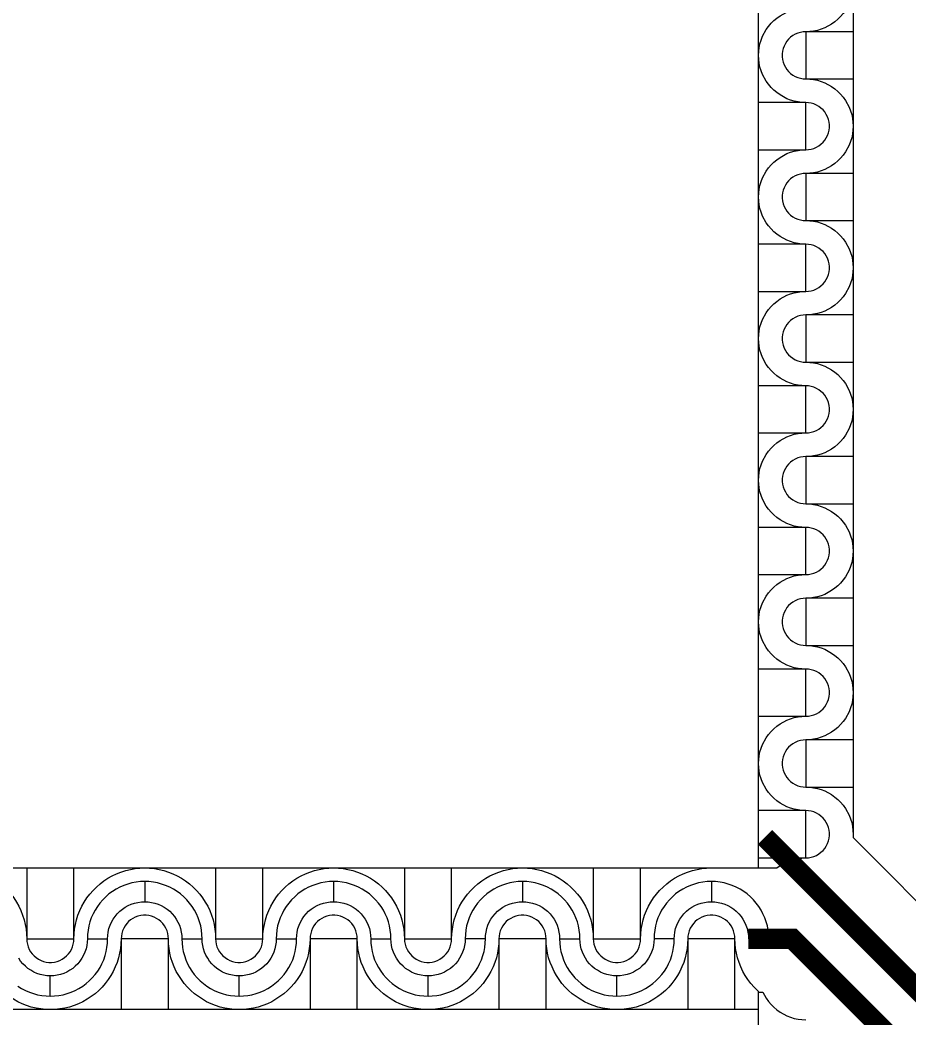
# Model space of a CAD drawing. Extents: x 190.8 to 267.1, y 124 to 174.8.
# Drawn here: x 232.27 to 233.588, y 143.763 to 145.243 of the extents above; entities that cross this region are included whole.
import ezdxf

# ---------------------------------------------------------------- set-up
doc = ezdxf.new("R2010")
doc.units = 0
doc.header["$MEASUREMENT"] = 0

msp = doc.modelspace()

# ---------------------------------------------------------------- linework, layer by layer
msp.add_line((231.2646, 143.9856), (233.3913, 143.9856))
for points in [[(235.6313, 146.0806), (233.6546, 146.0806), (233.5046, 145.9306), (233.5046, 144.0306), (233.6546, 143.8806), (235.6313, 143.8806)], [(233.3646, 143.9856), (233.3646, 146.0023)], [(233.5046, 145.2956), (233.5044, 145.2898), (233.5036, 145.2841), (233.5026, 145.2783), (233.5009, 145.2728), (233.4989, 145.2673), (233.4934, 145.2573), (233.4899, 145.2526), (233.4861, 145.2481), (233.4821, 145.2441), (233.4776, 145.2403), (233.4729, 145.2368), (233.4629, 145.2313), (233.4574, 145.2293), (233.4519, 145.2276), (233.4461, 145.2266), (233.4404, 145.2258), (233.4346, 145.2256)], [(233.3646, 145.1906), (233.3649, 145.1963), (233.3656, 145.2021), (233.3666, 145.2078), (233.3684, 145.2133), (233.3704, 145.2188), (233.3759, 145.2288), (233.3794, 145.2336), (233.3831, 145.2381), (233.3871, 145.2421), (233.3916, 145.2458), (233.3964, 145.2493), (233.4064, 145.2548), (233.4119, 145.2568), (233.4174, 145.2586), (233.4231, 145.2596), (233.4289, 145.2603), (233.4346, 145.2606)], [(233.4346, 145.2256), (233.4306, 145.2253), (233.4266, 145.2246), (233.4226, 145.2236), (233.4189, 145.2218), (233.4154, 145.2198), (233.4121, 145.2173), (233.4091, 145.2146), (233.4066, 145.2116), (233.4044, 145.2081), (233.4024, 145.2043), (233.4011, 145.2006), (233.4001, 145.1966), (233.3996, 145.1926), (233.3996, 145.1886), (233.4001, 145.1846), (233.4011, 145.1806), (233.4024, 145.1766), (233.4044, 145.1731), (233.4066, 145.1696), (233.4091, 145.1666), (233.4121, 145.1638), (233.4154, 145.1613), (233.4189, 145.1593), (233.4226, 145.1576), (233.4266, 145.1566), (233.4306, 145.1558), (233.4346, 145.1556)], [(233.5046, 145.2256), (233.4346, 145.2256), (233.4346, 145.1556), (233.5046, 145.1556)], [(233.4346, 145.1206), (233.4289, 145.1208), (233.4231, 145.1216), (233.4174, 145.1226), (233.4119, 145.1243), (233.4064, 145.1263), (233.3964, 145.1318), (233.3916, 145.1353), (233.3871, 145.1391), (233.3831, 145.1431), (233.3794, 145.1476), (233.3759, 145.1523), (233.3704, 145.1623), (233.3684, 145.1678), (233.3666, 145.1733), (233.3656, 145.1791), (233.3649, 145.1848), (233.3646, 145.1906)], [(233.4346, 145.1556), (233.4404, 145.1553), (233.4461, 145.1546), (233.4519, 145.1536), (233.4574, 145.1518), (233.4629, 145.1498), (233.4729, 145.1443), (233.4776, 145.1408), (233.4821, 145.1371), (233.4861, 145.1331), (233.4899, 145.1286), (233.4934, 145.1238), (233.4989, 145.1138), (233.5009, 145.1083), (233.5026, 145.1028), (233.5036, 145.0971), (233.5044, 145.0913), (233.5046, 145.0856)], [(233.3646, 145.0506), (233.4346, 145.0506), (233.4346, 145.1206), (233.3646, 145.1206)], [(233.4346, 145.0506), (233.4386, 145.0508), (233.4426, 145.0516), (233.4466, 145.0526), (233.4504, 145.0543), (233.4539, 145.0563), (233.4571, 145.0588), (233.4601, 145.0616), (233.4626, 145.0646), (233.4649, 145.0681), (233.4669, 145.0718), (233.4681, 145.0756), (233.4691, 145.0796), (233.4696, 145.0836), (233.4696, 145.0876), (233.4691, 145.0916), (233.4681, 145.0956), (233.4669, 145.0996), (233.4649, 145.1031), (233.4626, 145.1066), (233.4601, 145.1096), (233.4571, 145.1123), (233.4539, 145.1148), (233.4504, 145.1168), (233.4466, 145.1186), (233.4426, 145.1196), (233.4386, 145.1203), (233.4346, 145.1206)], [(233.5046, 145.0856), (233.5044, 145.0798), (233.5036, 145.0741), (233.5026, 145.0683), (233.5009, 145.0628), (233.4989, 145.0573), (233.4934, 145.0473), (233.4899, 145.0426), (233.4861, 145.0381), (233.4821, 145.0341), (233.4776, 145.0303), (233.4729, 145.0268), (233.4629, 145.0213), (233.4574, 145.0193), (233.4519, 145.0176), (233.4461, 145.0166), (233.4404, 145.0158), (233.4346, 145.0156)], [(233.3646, 144.9806), (233.3649, 144.9863), (233.3656, 144.9921), (233.3666, 144.9978), (233.3684, 145.0033), (233.3704, 145.0088), (233.3759, 145.0188), (233.3794, 145.0236), (233.3831, 145.0281), (233.3871, 145.0321), (233.3916, 145.0358), (233.3964, 145.0393), (233.4064, 145.0448), (233.4119, 145.0468), (233.4174, 145.0486), (233.4231, 145.0496), (233.4289, 145.0503), (233.4346, 145.0506)], [(233.4346, 145.0156), (233.4306, 145.0153), (233.4266, 145.0146), (233.4226, 145.0136), (233.4189, 145.0118), (233.4154, 145.0098), (233.4121, 145.0073), (233.4091, 145.0046), (233.4066, 145.0016), (233.4044, 144.9981), (233.4024, 144.9943), (233.4011, 144.9906), (233.4001, 144.9866), (233.3996, 144.9826), (233.3996, 144.9786), (233.4001, 144.9746), (233.4011, 144.9706), (233.4024, 144.9666), (233.4044, 144.9631), (233.4066, 144.9596), (233.4091, 144.9566), (233.4121, 144.9538), (233.4154, 144.9513), (233.4189, 144.9493), (233.4226, 144.9476), (233.4266, 144.9466), (233.4306, 144.9458), (233.4346, 144.9456)], [(233.5046, 145.0156), (233.4346, 145.0156), (233.4346, 144.9456), (233.5046, 144.9456)], [(233.4346, 144.9106), (233.4289, 144.9108), (233.4231, 144.9116), (233.4174, 144.9126), (233.4119, 144.9143), (233.4064, 144.9163), (233.3964, 144.9218), (233.3916, 144.9253), (233.3871, 144.9291), (233.3831, 144.9331), (233.3794, 144.9376), (233.3759, 144.9423), (233.3704, 144.9523), (233.3684, 144.9578), (233.3666, 144.9633), (233.3656, 144.9691), (233.3649, 144.9748), (233.3646, 144.9806)], [(233.4346, 144.9456), (233.4404, 144.9453), (233.4461, 144.9446), (233.4519, 144.9436), (233.4574, 144.9418), (233.4629, 144.9398), (233.4729, 144.9343), (233.4776, 144.9308), (233.4821, 144.9271), (233.4861, 144.9231), (233.4899, 144.9186), (233.4934, 144.9138), (233.4989, 144.9038), (233.5009, 144.8983), (233.5026, 144.8928), (233.5036, 144.8871), (233.5044, 144.8813), (233.5046, 144.8756)], [(233.3646, 144.8406), (233.4346, 144.8406), (233.4346, 144.9106), (233.3646, 144.9106)], [(233.4346, 144.8406), (233.4386, 144.8408), (233.4426, 144.8416), (233.4466, 144.8426), (233.4504, 144.8443), (233.4539, 144.8463), (233.4571, 144.8488), (233.4601, 144.8516), (233.4626, 144.8546), (233.4649, 144.8581), (233.4669, 144.8618), (233.4681, 144.8656), (233.4691, 144.8696), (233.4696, 144.8736), (233.4696, 144.8776), (233.4691, 144.8816), (233.4681, 144.8856), (233.4669, 144.8896), (233.4649, 144.8931), (233.4626, 144.8966), (233.4601, 144.8996), (233.4571, 144.9023), (233.4539, 144.9048), (233.4504, 144.9068), (233.4466, 144.9086), (233.4426, 144.9096), (233.4386, 144.9103), (233.4346, 144.9106)], [(233.5046, 144.8756), (233.5044, 144.8698), (233.5036, 144.8641), (233.5026, 144.8583), (233.5009, 144.8528), (233.4989, 144.8473), (233.4934, 144.8373), (233.4899, 144.8326), (233.4861, 144.8281), (233.4821, 144.8241), (233.4776, 144.8203), (233.4729, 144.8168), (233.4629, 144.8113), (233.4574, 144.8093), (233.4519, 144.8076), (233.4461, 144.8066), (233.4404, 144.8058), (233.4346, 144.8056)], [(233.3646, 144.7706), (233.3649, 144.7763), (233.3656, 144.7821), (233.3666, 144.7878), (233.3684, 144.7933), (233.3704, 144.7988), (233.3759, 144.8088), (233.3794, 144.8136), (233.3831, 144.8181), (233.3871, 144.8221), (233.3916, 144.8258), (233.3964, 144.8293), (233.4064, 144.8348), (233.4119, 144.8368), (233.4174, 144.8386), (233.4231, 144.8396), (233.4289, 144.8403), (233.4346, 144.8406)], [(233.4346, 144.8056), (233.4306, 144.8053), (233.4266, 144.8046), (233.4226, 144.8036), (233.4189, 144.8018), (233.4154, 144.7998), (233.4121, 144.7973), (233.4091, 144.7946), (233.4066, 144.7916), (233.4044, 144.7881), (233.4024, 144.7843), (233.4011, 144.7806), (233.4001, 144.7766), (233.3996, 144.7726), (233.3996, 144.7686), (233.4001, 144.7646), (233.4011, 144.7606), (233.4024, 144.7566), (233.4044, 144.7531), (233.4066, 144.7496), (233.4091, 144.7466), (233.4121, 144.7438), (233.4154, 144.7413), (233.4189, 144.7393), (233.4226, 144.7376), (233.4266, 144.7366), (233.4306, 144.7358), (233.4346, 144.7356)], [(233.5046, 144.8056), (233.4346, 144.8056), (233.4346, 144.7356), (233.5046, 144.7356)], [(233.4346, 144.7006), (233.4289, 144.7008), (233.4231, 144.7016), (233.4174, 144.7026), (233.4119, 144.7043), (233.4064, 144.7063), (233.3964, 144.7118), (233.3916, 144.7153), (233.3871, 144.7191), (233.3831, 144.7231), (233.3794, 144.7276), (233.3759, 144.7323), (233.3704, 144.7423), (233.3684, 144.7478), (233.3666, 144.7533), (233.3656, 144.7591), (233.3649, 144.7648), (233.3646, 144.7706)], [(233.4346, 144.7356), (233.4404, 144.7353), (233.4461, 144.7346), (233.4519, 144.7336), (233.4574, 144.7318), (233.4629, 144.7298), (233.4729, 144.7243), (233.4776, 144.7208), (233.4821, 144.7171), (233.4861, 144.7131), (233.4899, 144.7086), (233.4934, 144.7038), (233.4989, 144.6938), (233.5009, 144.6883), (233.5026, 144.6828), (233.5036, 144.6771), (233.5044, 144.6713), (233.5046, 144.6656)], [(233.3646, 144.6306), (233.4346, 144.6306), (233.4346, 144.7006), (233.3646, 144.7006)], [(233.4346, 144.6306), (233.4386, 144.6308), (233.4426, 144.6316), (233.4466, 144.6326), (233.4504, 144.6343), (233.4539, 144.6363), (233.4571, 144.6388), (233.4601, 144.6416), (233.4626, 144.6446), (233.4649, 144.6481), (233.4669, 144.6518), (233.4681, 144.6556), (233.4691, 144.6596), (233.4696, 144.6636), (233.4696, 144.6676), (233.4691, 144.6716), (233.4681, 144.6756), (233.4669, 144.6796), (233.4649, 144.6831), (233.4626, 144.6866), (233.4601, 144.6896), (233.4571, 144.6923), (233.4539, 144.6948), (233.4504, 144.6968), (233.4466, 144.6986), (233.4426, 144.6996), (233.4386, 144.7003), (233.4346, 144.7006)], [(233.5046, 144.6656), (233.5044, 144.6598), (233.5036, 144.6541), (233.5026, 144.6483), (233.5009, 144.6428), (233.4989, 144.6373), (233.4934, 144.6273), (233.4899, 144.6226), (233.4861, 144.6181), (233.4821, 144.6141), (233.4776, 144.6103), (233.4729, 144.6068), (233.4629, 144.6013), (233.4574, 144.5993), (233.4519, 144.5976), (233.4461, 144.5966), (233.4404, 144.5958), (233.4346, 144.5956)], [(233.3646, 144.5606), (233.3649, 144.5663), (233.3656, 144.5721), (233.3666, 144.5778), (233.3684, 144.5833), (233.3704, 144.5888), (233.3759, 144.5988), (233.3794, 144.6036), (233.3831, 144.6081), (233.3871, 144.6121), (233.3916, 144.6158), (233.3964, 144.6193), (233.4064, 144.6248), (233.4119, 144.6268), (233.4174, 144.6286), (233.4231, 144.6296), (233.4289, 144.6303), (233.4346, 144.6306)], [(233.4346, 144.5956), (233.4306, 144.5953), (233.4266, 144.5946), (233.4226, 144.5936), (233.4189, 144.5918), (233.4154, 144.5898), (233.4121, 144.5873), (233.4091, 144.5846), (233.4066, 144.5816), (233.4044, 144.5781), (233.4024, 144.5743), (233.4011, 144.5706), (233.4001, 144.5666), (233.3996, 144.5626), (233.3996, 144.5586), (233.4001, 144.5546), (233.4011, 144.5506), (233.4024, 144.5466), (233.4044, 144.5431), (233.4066, 144.5396), (233.4091, 144.5366), (233.4121, 144.5338), (233.4154, 144.5313), (233.4189, 144.5293), (233.4226, 144.5276), (233.4266, 144.5266), (233.4306, 144.5258), (233.4346, 144.5256)], [(233.5046, 144.5956), (233.4346, 144.5956), (233.4346, 144.5256), (233.5046, 144.5256)], [(233.4346, 144.4906), (233.4289, 144.4908), (233.4231, 144.4916), (233.4174, 144.4926), (233.4119, 144.4943), (233.4064, 144.4963), (233.3964, 144.5018), (233.3916, 144.5053), (233.3871, 144.5091), (233.3831, 144.5131), (233.3794, 144.5176), (233.3759, 144.5223), (233.3704, 144.5323), (233.3684, 144.5378), (233.3666, 144.5433), (233.3656, 144.5491), (233.3649, 144.5548), (233.3646, 144.5606)], [(233.4346, 144.5256), (233.4404, 144.5253), (233.4461, 144.5246), (233.4519, 144.5236), (233.4574, 144.5218), (233.4629, 144.5198), (233.4729, 144.5143), (233.4776, 144.5108), (233.4821, 144.5071), (233.4861, 144.5031), (233.4899, 144.4986), (233.4934, 144.4938), (233.4989, 144.4838), (233.5009, 144.4783), (233.5026, 144.4728), (233.5036, 144.4671), (233.5044, 144.4613), (233.5046, 144.4556)], [(233.3646, 144.4206), (233.4346, 144.4206), (233.4346, 144.4906), (233.3646, 144.4906)], [(233.4346, 144.4206), (233.4386, 144.4208), (233.4426, 144.4216), (233.4466, 144.4226), (233.4504, 144.4243), (233.4539, 144.4263), (233.4571, 144.4288), (233.4601, 144.4316), (233.4626, 144.4346), (233.4649, 144.4381), (233.4669, 144.4418), (233.4681, 144.4456), (233.4691, 144.4496), (233.4696, 144.4536), (233.4696, 144.4576), (233.4691, 144.4616), (233.4681, 144.4656), (233.4669, 144.4696), (233.4649, 144.4731), (233.4626, 144.4766), (233.4601, 144.4796), (233.4571, 144.4823), (233.4539, 144.4848), (233.4504, 144.4868), (233.4466, 144.4886), (233.4426, 144.4896), (233.4386, 144.4903), (233.4346, 144.4906)], [(233.5046, 144.4556), (233.5044, 144.4498), (233.5036, 144.4441), (233.5026, 144.4383), (233.5009, 144.4328), (233.4989, 144.4273), (233.4934, 144.4173), (233.4899, 144.4126), (233.4861, 144.4081), (233.4821, 144.4041), (233.4776, 144.4003), (233.4729, 144.3968), (233.4629, 144.3913), (233.4574, 144.3893), (233.4519, 144.3876), (233.4461, 144.3866), (233.4404, 144.3858), (233.4346, 144.3856)], [(233.3646, 144.3506), (233.3649, 144.3563), (233.3656, 144.3621), (233.3666, 144.3678), (233.3684, 144.3733), (233.3704, 144.3788), (233.3759, 144.3888), (233.3794, 144.3936), (233.3831, 144.3981), (233.3871, 144.4021), (233.3916, 144.4058), (233.3964, 144.4093), (233.4064, 144.4148), (233.4119, 144.4168), (233.4174, 144.4186), (233.4231, 144.4196), (233.4289, 144.4203), (233.4346, 144.4206)], [(233.4346, 144.3856), (233.4306, 144.3853), (233.4266, 144.3846), (233.4226, 144.3836), (233.4189, 144.3818), (233.4154, 144.3798), (233.4121, 144.3773), (233.4091, 144.3746), (233.4066, 144.3716), (233.4044, 144.3681), (233.4024, 144.3643), (233.4011, 144.3606), (233.4001, 144.3566), (233.3996, 144.3526), (233.3996, 144.3486), (233.4001, 144.3446), (233.4011, 144.3406), (233.4024, 144.3366), (233.4044, 144.3331), (233.4066, 144.3296), (233.4091, 144.3266), (233.4121, 144.3238), (233.4154, 144.3213), (233.4189, 144.3193), (233.4226, 144.3176), (233.4266, 144.3166), (233.4306, 144.3158), (233.4346, 144.3156)], [(233.5046, 144.3856), (233.4346, 144.3856), (233.4346, 144.3156), (233.5046, 144.3156)], [(233.4346, 144.2806), (233.4289, 144.2808), (233.4231, 144.2816), (233.4174, 144.2826), (233.4119, 144.2843), (233.4064, 144.2863), (233.3964, 144.2918), (233.3916, 144.2953), (233.3871, 144.2991), (233.3831, 144.3031), (233.3794, 144.3076), (233.3759, 144.3123), (233.3704, 144.3223), (233.3684, 144.3278), (233.3666, 144.3333), (233.3656, 144.3391), (233.3649, 144.3448), (233.3646, 144.3506)], [(233.4346, 144.3156), (233.4404, 144.3153), (233.4461, 144.3146), (233.4519, 144.3136), (233.4574, 144.3118), (233.4629, 144.3098), (233.4729, 144.3043), (233.4776, 144.3008), (233.4821, 144.2971), (233.4861, 144.2931), (233.4899, 144.2886), (233.4934, 144.2838), (233.4989, 144.2738), (233.5009, 144.2683), (233.5026, 144.2628), (233.5036, 144.2571), (233.5044, 144.2513), (233.5046, 144.2456)], [(233.3646, 144.2106), (233.4346, 144.2106), (233.4346, 144.2806), (233.3646, 144.2806)], [(233.4346, 144.2106), (233.4386, 144.2108), (233.4426, 144.2116), (233.4466, 144.2126), (233.4504, 144.2143), (233.4539, 144.2163), (233.4571, 144.2188), (233.4601, 144.2216), (233.4626, 144.2246), (233.4649, 144.2281), (233.4669, 144.2318), (233.4681, 144.2356), (233.4691, 144.2396), (233.4696, 144.2436), (233.4696, 144.2476), (233.4691, 144.2516), (233.4681, 144.2556), (233.4669, 144.2596), (233.4649, 144.2631), (233.4626, 144.2666), (233.4601, 144.2696), (233.4571, 144.2723), (233.4539, 144.2748), (233.4504, 144.2768), (233.4466, 144.2786), (233.4426, 144.2796), (233.4386, 144.2803), (233.4346, 144.2806)], [(233.5046, 144.2456), (233.5044, 144.2398), (233.5036, 144.2341), (233.5026, 144.2283), (233.5009, 144.2228), (233.4989, 144.2173), (233.4934, 144.2073), (233.4899, 144.2026), (233.4861, 144.1981), (233.4821, 144.1941), (233.4776, 144.1903), (233.4729, 144.1868), (233.4629, 144.1813), (233.4574, 144.1793), (233.4519, 144.1776), (233.4461, 144.1766), (233.4404, 144.1758), (233.4346, 144.1756)], [(233.3646, 144.1406), (233.3649, 144.1463), (233.3656, 144.1521), (233.3666, 144.1578), (233.3684, 144.1633), (233.3704, 144.1688), (233.3759, 144.1788), (233.3794, 144.1836), (233.3831, 144.1881), (233.3871, 144.1921), (233.3916, 144.1958), (233.3964, 144.1993), (233.4064, 144.2048), (233.4119, 144.2068), (233.4174, 144.2086), (233.4231, 144.2096), (233.4289, 144.2103), (233.4346, 144.2106)], [(233.4346, 144.1756), (233.4306, 144.1753), (233.4266, 144.1746), (233.4226, 144.1736), (233.4189, 144.1718), (233.4154, 144.1698), (233.4121, 144.1673), (233.4091, 144.1646), (233.4066, 144.1616), (233.4044, 144.1581), (233.4024, 144.1543), (233.4011, 144.1506), (233.4001, 144.1466), (233.3996, 144.1426), (233.3996, 144.1386), (233.4001, 144.1346), (233.4011, 144.1306), (233.4024, 144.1266), (233.4044, 144.1231), (233.4066, 144.1196), (233.4091, 144.1166), (233.4121, 144.1138), (233.4154, 144.1113), (233.4189, 144.1093), (233.4226, 144.1076), (233.4266, 144.1066), (233.4306, 144.1058), (233.4346, 144.1056)], [(233.5046, 144.1756), (233.4346, 144.1756), (233.4346, 144.1056), (233.5046, 144.1056)], [(233.4346, 144.0706), (233.4289, 144.0708), (233.4231, 144.0716), (233.4174, 144.0726), (233.4119, 144.0743), (233.4064, 144.0763), (233.3964, 144.0818), (233.3916, 144.0853), (233.3871, 144.0891), (233.3831, 144.0931), (233.3794, 144.0976), (233.3759, 144.1023), (233.3704, 144.1123), (233.3684, 144.1178), (233.3666, 144.1233), (233.3656, 144.1291), (233.3649, 144.1348), (233.3646, 144.1406)], [(233.4346, 144.1056), (233.4404, 144.1053), (233.4461, 144.1046), (233.4519, 144.1036), (233.4574, 144.1018), (233.4629, 144.0998), (233.4729, 144.0943), (233.4776, 144.0908), (233.4821, 144.0871), (233.4861, 144.0831), (233.4899, 144.0786), (233.4934, 144.0738), (233.4989, 144.0638), (233.5009, 144.0583), (233.5026, 144.0528), (233.5036, 144.0471), (233.5044, 144.0413), (233.5046, 144.0356)], [(233.3646, 144.0006), (233.4346, 144.0006), (233.4346, 144.0706), (233.3646, 144.0706)], [(233.4346, 144.0006), (233.4386, 144.0008), (233.4426, 144.0016), (233.4466, 144.0026), (233.4504, 144.0043), (233.4539, 144.0063), (233.4571, 144.0088), (233.4601, 144.0116), (233.4626, 144.0146), (233.4649, 144.0181), (233.4669, 144.0218), (233.4681, 144.0256), (233.4691, 144.0296), (233.4696, 144.0336), (233.4696, 144.0376), (233.4691, 144.0416), (233.4681, 144.0456), (233.4669, 144.0496), (233.4649, 144.0531), (233.4626, 144.0566), (233.4601, 144.0596), (233.4571, 144.0623), (233.4539, 144.0648), (233.4504, 144.0668), (233.4466, 144.0686), (233.4426, 144.0696), (233.4386, 144.0703), (233.4346, 144.0706)], [(233.3913, 143.9856), (233.3916, 143.9858), (233.3964, 143.9893), (233.4064, 143.9948), (233.4119, 143.9968), (233.4174, 143.9986), (233.4231, 143.9996), (233.4289, 144.0003), (233.4346, 144.0006)], [(232.1746, 143.9856), (232.1819, 143.9853), (232.1889, 143.9846), (232.1959, 143.9833), (232.2029, 143.9818), (232.2099, 143.9796), (232.2164, 143.9768), (232.2229, 143.9738), (232.2291, 143.9703), (232.2351, 143.9663), (232.2409, 143.9621), (232.2464, 143.9573), (232.2514, 143.9523), (232.2561, 143.9468), (232.2604, 143.9411), (232.2644, 143.9351), (232.2679, 143.9288), (232.2709, 143.9223), (232.2736, 143.9158), (232.2759, 143.9088), (232.2774, 143.9018), (232.2786, 143.8948), (232.2794, 143.8878), (232.2796, 143.8806)], [(232.2796, 143.9856), (232.2796, 143.8806), (232.3496, 143.8806), (232.3496, 143.9856)], [(232.3496, 143.8806), (232.3499, 143.8878), (232.3506, 143.8948), (232.3519, 143.9018), (232.3534, 143.9088), (232.3556, 143.9158), (232.3584, 143.9223), (232.3614, 143.9288), (232.3649, 143.9351), (232.3689, 143.9411), (232.3731, 143.9468), (232.3779, 143.9523), (232.3829, 143.9573), (232.3884, 143.9621), (232.3941, 143.9663), (232.4001, 143.9703), (232.4064, 143.9738), (232.4129, 143.9768), (232.4194, 143.9796), (232.4264, 143.9818), (232.4334, 143.9833), (232.4404, 143.9846), (232.4474, 143.9853), (232.4546, 143.9856)], [(232.4546, 143.9856), (232.4619, 143.9853), (232.4689, 143.9846), (232.4759, 143.9833), (232.4829, 143.9818), (232.4899, 143.9796), (232.4964, 143.9768), (232.5029, 143.9738), (232.5091, 143.9703), (232.5151, 143.9663), (232.5209, 143.9621), (232.5264, 143.9573), (232.5314, 143.9523), (232.5361, 143.9468), (232.5404, 143.9411), (232.5444, 143.9351), (232.5479, 143.9288), (232.5509, 143.9223), (232.5536, 143.9158), (232.5559, 143.9088), (232.5574, 143.9018), (232.5586, 143.8948), (232.5594, 143.8878), (232.5596, 143.8806)], [(232.5596, 143.9856), (232.5596, 143.8806), (232.6296, 143.8806), (232.6296, 143.9856)], [(232.6296, 143.8806), (232.6299, 143.8878), (232.6306, 143.8948), (232.6319, 143.9018), (232.6334, 143.9088), (232.6356, 143.9158), (232.6384, 143.9223), (232.6414, 143.9288), (232.6449, 143.9351), (232.6489, 143.9411), (232.6531, 143.9468), (232.6579, 143.9523), (232.6629, 143.9573), (232.6684, 143.9621), (232.6741, 143.9663), (232.6801, 143.9703), (232.6864, 143.9738), (232.6929, 143.9768), (232.6994, 143.9796), (232.7064, 143.9818), (232.7134, 143.9833), (232.7204, 143.9846), (232.7274, 143.9853), (232.7346, 143.9856)], [(232.7346, 143.9856), (232.7419, 143.9853), (232.7489, 143.9846), (232.7559, 143.9833), (232.7629, 143.9818), (232.7699, 143.9796), (232.7764, 143.9768), (232.7829, 143.9738), (232.7891, 143.9703), (232.7951, 143.9663), (232.8009, 143.9621), (232.8064, 143.9573), (232.8114, 143.9523), (232.8161, 143.9468), (232.8204, 143.9411), (232.8244, 143.9351), (232.8279, 143.9288), (232.8309, 143.9223), (232.8336, 143.9158), (232.8359, 143.9088), (232.8374, 143.9018), (232.8386, 143.8948), (232.8394, 143.8878), (232.8396, 143.8806)], [(232.8396, 143.9856), (232.8396, 143.8806), (232.9096, 143.8806), (232.9096, 143.9856)], [(232.9096, 143.8806), (232.9099, 143.8878), (232.9106, 143.8948), (232.9119, 143.9018), (232.9134, 143.9088), (232.9156, 143.9158), (232.9184, 143.9223), (232.9214, 143.9288), (232.9249, 143.9351), (232.9289, 143.9411), (232.9331, 143.9468), (232.9379, 143.9523), (232.9429, 143.9573), (232.9484, 143.9621), (232.9541, 143.9663), (232.9601, 143.9703), (232.9664, 143.9738), (232.9729, 143.9768), (232.9794, 143.9796), (232.9864, 143.9818), (232.9934, 143.9833), (233.0004, 143.9846), (233.0074, 143.9853), (233.0146, 143.9856)], [(233.0146, 143.9856), (233.0219, 143.9853), (233.0289, 143.9846), (233.0359, 143.9833), (233.0429, 143.9818), (233.0499, 143.9796), (233.0564, 143.9768), (233.0629, 143.9738), (233.0691, 143.9703), (233.0751, 143.9663), (233.0809, 143.9621), (233.0864, 143.9573), (233.0914, 143.9523), (233.0961, 143.9468), (233.1004, 143.9411), (233.1044, 143.9351), (233.1079, 143.9288), (233.1109, 143.9223), (233.1136, 143.9158), (233.1159, 143.9088), (233.1174, 143.9018), (233.1186, 143.8948), (233.1194, 143.8878), (233.1196, 143.8806)], [(233.1196, 143.9856), (233.1196, 143.8806), (233.1896, 143.8806), (233.1896, 143.9856)], [(233.1896, 143.8806), (233.1899, 143.8878), (233.1906, 143.8948), (233.1919, 143.9018), (233.1934, 143.9088), (233.1956, 143.9158), (233.1984, 143.9223), (233.2014, 143.9288), (233.2049, 143.9351), (233.2089, 143.9411), (233.2131, 143.9468), (233.2179, 143.9523), (233.2229, 143.9573), (233.2284, 143.9621), (233.2341, 143.9663), (233.2401, 143.9703), (233.2464, 143.9738), (233.2529, 143.9768), (233.2594, 143.9796), (233.2664, 143.9818), (233.2734, 143.9833), (233.2804, 143.9846), (233.2874, 143.9853), (233.2946, 143.9856)], [(232.4546, 143.9656), (232.4484, 143.9653), (232.4419, 143.9646), (232.4356, 143.9636), (232.4296, 143.9618), (232.4236, 143.9598), (232.4176, 143.9571), (232.4121, 143.9543), (232.4066, 143.9508), (232.4016, 143.9471), (232.3969, 143.9428), (232.3924, 143.9383), (232.3881, 143.9336), (232.3844, 143.9286), (232.3809, 143.9231), (232.3781, 143.9176), (232.3754, 143.9116), (232.3734, 143.9056), (232.3716, 143.8996), (232.3706, 143.8933), (232.3699, 143.8868), (232.3696, 143.8806), (232.3996, 143.8806), (232.3999, 143.8856), (232.4006, 143.8906), (232.4016, 143.8956), (232.4034, 143.9006), (232.4054, 143.9051), (232.4079, 143.9096), (232.4106, 143.9138), (232.4139, 143.9176), (232.4176, 143.9213), (232.4214, 143.9246), (232.4256, 143.9273), (232.4301, 143.9298), (232.4346, 143.9318), (232.4396, 143.9336), (232.4446, 143.9346), (232.4496, 143.9353), (232.4546, 143.9356)], [(232.7346, 143.9656), (232.7284, 143.9653), (232.7219, 143.9646), (232.7156, 143.9636), (232.7096, 143.9618), (232.7036, 143.9598), (232.6976, 143.9571), (232.6921, 143.9543), (232.6866, 143.9508), (232.6816, 143.9471), (232.6769, 143.9428), (232.6724, 143.9383), (232.6681, 143.9336), (232.6644, 143.9286), (232.6609, 143.9231), (232.6581, 143.9176), (232.6554, 143.9116), (232.6534, 143.9056), (232.6516, 143.8996), (232.6506, 143.8933), (232.6499, 143.8868), (232.6496, 143.8806), (232.6796, 143.8806), (232.6799, 143.8856), (232.6806, 143.8906), (232.6816, 143.8956), (232.6834, 143.9006), (232.6854, 143.9051), (232.6879, 143.9096), (232.6906, 143.9138), (232.6939, 143.9176), (232.6976, 143.9213), (232.7014, 143.9246), (232.7056, 143.9273), (232.7101, 143.9298), (232.7146, 143.9318), (232.7196, 143.9336), (232.7246, 143.9346), (232.7296, 143.9353), (232.7346, 143.9356)], [(233.0146, 143.9656), (233.0084, 143.9653), (233.0019, 143.9646), (232.9956, 143.9636), (232.9896, 143.9618), (232.9836, 143.9598), (232.9776, 143.9571), (232.9721, 143.9543), (232.9666, 143.9508), (232.9616, 143.9471), (232.9569, 143.9428), (232.9524, 143.9383), (232.9481, 143.9336), (232.9444, 143.9286), (232.9409, 143.9231), (232.9381, 143.9176), (232.9354, 143.9116), (232.9334, 143.9056), (232.9316, 143.8996), (232.9306, 143.8933), (232.9299, 143.8868), (232.9296, 143.8806)], [(233.2946, 143.9656), (233.2884, 143.9653), (233.2819, 143.9646), (233.2756, 143.9636), (233.2696, 143.9618), (233.2636, 143.9598), (233.2576, 143.9571), (233.2521, 143.9543), (233.2466, 143.9508), (233.2416, 143.9471), (233.2369, 143.9428), (233.2324, 143.9383), (233.2281, 143.9336), (233.2244, 143.9286), (233.2209, 143.9231), (233.2181, 143.9176), (233.2154, 143.9116), (233.2134, 143.9056), (233.2116, 143.8996), (233.2106, 143.8933), (233.2099, 143.8868), (233.2096, 143.8806)], [(232.9596, 143.8806), (232.9599, 143.8856), (232.9606, 143.8906), (232.9616, 143.8956), (232.9634, 143.9006), (232.9654, 143.9051), (232.9679, 143.9096), (232.9706, 143.9138), (232.9739, 143.9176), (232.9776, 143.9213), (232.9814, 143.9246), (232.9856, 143.9273), (232.9901, 143.9298), (232.9946, 143.9318), (232.9996, 143.9336), (233.0046, 143.9346), (233.0096, 143.9353), (233.0146, 143.9356)], [(233.2396, 143.8806), (233.2399, 143.8856), (233.2406, 143.8906), (233.2416, 143.8956), (233.2434, 143.9006), (233.2454, 143.9051), (233.2479, 143.9096), (233.2506, 143.9138), (233.2539, 143.9176), (233.2576, 143.9213), (233.2614, 143.9246), (233.2656, 143.9273), (233.2701, 143.9298), (233.2746, 143.9318), (233.2796, 143.9336), (233.2846, 143.9346), (233.2896, 143.9353), (233.2946, 143.9356)], [(232.4896, 143.8806), (232.4894, 143.8846), (232.4886, 143.8886), (232.4876, 143.8926), (232.4859, 143.8963), (232.4839, 143.8998), (232.4814, 143.9031), (232.4786, 143.9061), (232.4756, 143.9086), (232.4721, 143.9108), (232.4684, 143.9128), (232.4646, 143.9141), (232.4606, 143.9151), (232.4566, 143.9156), (232.4526, 143.9156), (232.4486, 143.9151), (232.4446, 143.9141), (232.4406, 143.9128), (232.4371, 143.9108), (232.4336, 143.9086), (232.4306, 143.9061), (232.4279, 143.9031), (232.4254, 143.8998), (232.4234, 143.8963), (232.4216, 143.8926), (232.4206, 143.8886), (232.4199, 143.8846), (232.4196, 143.8806)], [(232.7696, 143.8806), (232.7694, 143.8846), (232.7686, 143.8886), (232.7676, 143.8926), (232.7659, 143.8963), (232.7639, 143.8998), (232.7614, 143.9031), (232.7586, 143.9061), (232.7556, 143.9086), (232.7521, 143.9108), (232.7484, 143.9128), (232.7446, 143.9141), (232.7406, 143.9151), (232.7366, 143.9156), (232.7326, 143.9156), (232.7286, 143.9151), (232.7246, 143.9141), (232.7206, 143.9128), (232.7171, 143.9108), (232.7136, 143.9086), (232.7106, 143.9061), (232.7079, 143.9031), (232.7054, 143.8998), (232.7034, 143.8963), (232.7016, 143.8926), (232.7006, 143.8886), (232.6999, 143.8846), (232.6996, 143.8806)], [(233.0496, 143.8806), (233.0494, 143.8846), (233.0486, 143.8886), (233.0476, 143.8926), (233.0459, 143.8963), (233.0439, 143.8998), (233.0414, 143.9031), (233.0386, 143.9061), (233.0356, 143.9086), (233.0321, 143.9108), (233.0284, 143.9128), (233.0246, 143.9141), (233.0206, 143.9151), (233.0166, 143.9156), (233.0126, 143.9156), (233.0086, 143.9151), (233.0046, 143.9141), (233.0006, 143.9128), (232.9971, 143.9108), (232.9936, 143.9086), (232.9906, 143.9061), (232.9879, 143.9031), (232.9854, 143.8998), (232.9834, 143.8963), (232.9816, 143.8926), (232.9806, 143.8886), (232.9799, 143.8846), (232.9796, 143.8806)], [(233.3296, 143.8806), (233.3294, 143.8846), (233.3286, 143.8886), (233.3276, 143.8926), (233.3259, 143.8963), (233.3239, 143.8998), (233.3214, 143.9031), (233.3186, 143.9061), (233.3156, 143.9086), (233.3121, 143.9108), (233.3084, 143.9128), (233.3046, 143.9141), (233.3006, 143.9151), (233.2966, 143.9156), (233.2926, 143.9156), (233.2886, 143.9151), (233.2846, 143.9141), (233.2806, 143.9128), (233.2771, 143.9108), (233.2736, 143.9086), (233.2706, 143.9061), (233.2679, 143.9031), (233.2654, 143.8998), (233.2634, 143.8963), (233.2616, 143.8926), (233.2606, 143.8886), (233.2599, 143.8846), (233.2596, 143.8806)], [(232.3146, 143.7756), (232.3074, 143.7758), (232.3004, 143.7766), (232.2934, 143.7778), (232.2864, 143.7793), (232.2794, 143.7816), (232.2729, 143.7843), (232.2664, 143.7873), (232.2601, 143.7908), (232.2541, 143.7948), (232.2484, 143.7991), (232.2429, 143.8038), (232.2379, 143.8088), (232.2331, 143.8143), (232.2289, 143.8201), (232.2249, 143.8261), (232.2214, 143.8323), (232.2184, 143.8388), (232.2156, 143.8453), (232.2134, 143.8523), (232.2119, 143.8593), (232.2106, 143.8663), (232.2099, 143.8733), (232.2096, 143.8806)], [(232.2796, 143.8806), (232.2799, 143.8766), (232.2806, 143.8726), (232.2816, 143.8686), (232.2834, 143.8648), (232.2854, 143.8613), (232.2879, 143.8581), (232.2906, 143.8551), (232.2936, 143.8526), (232.2971, 143.8503), (232.3009, 143.8483), (232.3046, 143.8471), (232.3086, 143.8461), (232.3126, 143.8456), (232.3166, 143.8456), (232.3206, 143.8461), (232.3246, 143.8471), (232.3286, 143.8483), (232.3321, 143.8503), (232.3356, 143.8526), (232.3386, 143.8551), (232.3414, 143.8581), (232.3439, 143.8613), (232.3459, 143.8648), (232.3476, 143.8686), (232.3486, 143.8726), (232.3494, 143.8766), (232.3496, 143.8806)], [(232.3696, 143.8806), (232.3694, 143.8756), (232.3686, 143.8706), (232.3676, 143.8656), (232.3659, 143.8606), (232.3639, 143.8561), (232.3614, 143.8516), (232.3586, 143.8473), (232.3554, 143.8436), (232.3516, 143.8398), (232.3479, 143.8366), (232.3436, 143.8338), (232.3391, 143.8313), (232.3346, 143.8293), (232.3296, 143.8276), (232.3246, 143.8266), (232.3196, 143.8258), (232.3146, 143.8256)], [(232.4196, 143.8806), (232.4194, 143.8733), (232.4186, 143.8663), (232.4174, 143.8593), (232.4159, 143.8523), (232.4136, 143.8453), (232.4109, 143.8388), (232.4079, 143.8323), (232.4044, 143.8261), (232.4004, 143.8201), (232.3961, 143.8143), (232.3914, 143.8088), (232.3864, 143.8038), (232.3809, 143.7991), (232.3751, 143.7948), (232.3691, 143.7908), (232.3629, 143.7873), (232.3564, 143.7843), (232.3499, 143.7816), (232.3429, 143.7793), (232.3359, 143.7778), (232.3289, 143.7766), (232.3219, 143.7758), (232.3146, 143.7756)], [(232.3146, 143.7956), (232.3209, 143.7958), (232.3274, 143.7966), (232.3336, 143.7976), (232.3396, 143.7993), (232.3456, 143.8013), (232.3516, 143.8041), (232.3571, 143.8068), (232.3626, 143.8103), (232.3676, 143.8141), (232.3724, 143.8183), (232.3769, 143.8228), (232.3811, 143.8276), (232.3849, 143.8326), (232.3884, 143.8381), (232.3911, 143.8436), (232.3939, 143.8496), (232.3959, 143.8556), (232.3976, 143.8616), (232.3986, 143.8678), (232.3994, 143.8743), (232.3996, 143.8806)], [(232.4896, 143.7756), (232.4896, 143.8806), (232.4196, 143.8806), (232.4196, 143.7756)], [(232.5946, 143.7756), (232.5874, 143.7758), (232.5804, 143.7766), (232.5734, 143.7778), (232.5664, 143.7793), (232.5594, 143.7816), (232.5529, 143.7843), (232.5464, 143.7873), (232.5401, 143.7908), (232.5341, 143.7948), (232.5284, 143.7991), (232.5229, 143.8038), (232.5179, 143.8088), (232.5131, 143.8143), (232.5089, 143.8201), (232.5049, 143.8261), (232.5014, 143.8323), (232.4984, 143.8388), (232.4956, 143.8453), (232.4934, 143.8523), (232.4919, 143.8593), (232.4906, 143.8663), (232.4899, 143.8733), (232.4896, 143.8806)], [(232.5096, 143.8806), (232.5099, 143.8743), (232.5106, 143.8678), (232.5116, 143.8616), (232.5134, 143.8556), (232.5154, 143.8496), (232.5181, 143.8436), (232.5209, 143.8381), (232.5244, 143.8326), (232.5281, 143.8276), (232.5324, 143.8228), (232.5369, 143.8183), (232.5416, 143.8141), (232.5466, 143.8103), (232.5521, 143.8068), (232.5576, 143.8041), (232.5636, 143.8013), (232.5696, 143.7993), (232.5756, 143.7976), (232.5819, 143.7966), (232.5884, 143.7958), (232.5946, 143.7956), (232.5946, 143.8256), (232.5896, 143.8258), (232.5846, 143.8266), (232.5796, 143.8276), (232.5746, 143.8293), (232.5701, 143.8313), (232.5656, 143.8338), (232.5614, 143.8366), (232.5576, 143.8398), (232.5539, 143.8436), (232.5506, 143.8473), (232.5479, 143.8516), (232.5454, 143.8561), (232.5434, 143.8606), (232.5416, 143.8656), (232.5406, 143.8706), (232.5399, 143.8756), (232.5396, 143.8806)], [(232.5596, 143.8806), (232.5599, 143.8766), (232.5606, 143.8726), (232.5616, 143.8686), (232.5634, 143.8648), (232.5654, 143.8613), (232.5679, 143.8581), (232.5706, 143.8551), (232.5736, 143.8526), (232.5771, 143.8503), (232.5809, 143.8483), (232.5846, 143.8471), (232.5886, 143.8461), (232.5926, 143.8456), (232.5966, 143.8456), (232.6006, 143.8461), (232.6046, 143.8471), (232.6086, 143.8483), (232.6121, 143.8503), (232.6156, 143.8526), (232.6186, 143.8551), (232.6214, 143.8581), (232.6239, 143.8613), (232.6259, 143.8648), (232.6276, 143.8686), (232.6286, 143.8726), (232.6294, 143.8766), (232.6296, 143.8806)], [(232.6496, 143.8806), (232.6494, 143.8756), (232.6486, 143.8706), (232.6476, 143.8656), (232.6459, 143.8606), (232.6439, 143.8561), (232.6414, 143.8516), (232.6386, 143.8473), (232.6354, 143.8436), (232.6316, 143.8398), (232.6279, 143.8366), (232.6236, 143.8338), (232.6191, 143.8313), (232.6146, 143.8293), (232.6096, 143.8276), (232.6046, 143.8266), (232.5996, 143.8258), (232.5946, 143.8256)], [(232.6996, 143.8806), (232.6994, 143.8733), (232.6986, 143.8663), (232.6974, 143.8593), (232.6959, 143.8523), (232.6936, 143.8453), (232.6909, 143.8388), (232.6879, 143.8323), (232.6844, 143.8261), (232.6804, 143.8201), (232.6761, 143.8143), (232.6714, 143.8088), (232.6664, 143.8038), (232.6609, 143.7991), (232.6551, 143.7948), (232.6491, 143.7908), (232.6429, 143.7873), (232.6364, 143.7843), (232.6299, 143.7816), (232.6229, 143.7793), (232.6159, 143.7778), (232.6089, 143.7766), (232.6019, 143.7758), (232.5946, 143.7756)], [(232.5946, 143.7956), (232.6009, 143.7958), (232.6074, 143.7966), (232.6136, 143.7976), (232.6196, 143.7993), (232.6256, 143.8013), (232.6316, 143.8041), (232.6371, 143.8068), (232.6426, 143.8103), (232.6476, 143.8141), (232.6524, 143.8183), (232.6569, 143.8228), (232.6611, 143.8276), (232.6649, 143.8326), (232.6684, 143.8381), (232.6711, 143.8436), (232.6739, 143.8496), (232.6759, 143.8556), (232.6776, 143.8616), (232.6786, 143.8678), (232.6794, 143.8743), (232.6796, 143.8806)], [(232.7696, 143.7756), (232.7696, 143.8806), (232.6996, 143.8806), (232.6996, 143.7756)], [(232.8746, 143.7756), (232.8674, 143.7758), (232.8604, 143.7766), (232.8534, 143.7778), (232.8464, 143.7793), (232.8394, 143.7816), (232.8329, 143.7843), (232.8264, 143.7873), (232.8201, 143.7908), (232.8141, 143.7948), (232.8084, 143.7991), (232.8029, 143.8038), (232.7979, 143.8088), (232.7931, 143.8143), (232.7889, 143.8201), (232.7849, 143.8261), (232.7814, 143.8323), (232.7784, 143.8388), (232.7756, 143.8453), (232.7734, 143.8523), (232.7719, 143.8593), (232.7706, 143.8663), (232.7699, 143.8733), (232.7696, 143.8806)], [(232.7896, 143.8806), (232.7899, 143.8743), (232.7906, 143.8678), (232.7916, 143.8616), (232.7934, 143.8556), (232.7954, 143.8496), (232.7981, 143.8436), (232.8009, 143.8381), (232.8044, 143.8326), (232.8081, 143.8276), (232.8124, 143.8228), (232.8169, 143.8183), (232.8216, 143.8141), (232.8266, 143.8103), (232.8321, 143.8068), (232.8376, 143.8041), (232.8436, 143.8013), (232.8496, 143.7993), (232.8556, 143.7976), (232.8619, 143.7966), (232.8684, 143.7958), (232.8746, 143.7956), (232.8746, 143.8256), (232.8696, 143.8258), (232.8646, 143.8266), (232.8596, 143.8276), (232.8546, 143.8293), (232.8501, 143.8313), (232.8456, 143.8338), (232.8414, 143.8366), (232.8376, 143.8398), (232.8339, 143.8436), (232.8306, 143.8473), (232.8279, 143.8516), (232.8254, 143.8561), (232.8234, 143.8606), (232.8216, 143.8656), (232.8206, 143.8706), (232.8199, 143.8756), (232.8196, 143.8806)], [(232.8396, 143.8806), (232.8399, 143.8766), (232.8406, 143.8726), (232.8416, 143.8686), (232.8434, 143.8648), (232.8454, 143.8613), (232.8479, 143.8581), (232.8506, 143.8551), (232.8536, 143.8526), (232.8571, 143.8503), (232.8609, 143.8483), (232.8646, 143.8471), (232.8686, 143.8461), (232.8726, 143.8456), (232.8766, 143.8456), (232.8806, 143.8461), (232.8846, 143.8471), (232.8886, 143.8483), (232.8921, 143.8503), (232.8956, 143.8526), (232.8986, 143.8551), (232.9014, 143.8581), (232.9039, 143.8613), (232.9059, 143.8648), (232.9076, 143.8686), (232.9086, 143.8726), (232.9094, 143.8766), (232.9096, 143.8806)], [(232.8746, 143.7956), (232.8809, 143.7958), (232.8874, 143.7966), (232.8936, 143.7976), (232.8996, 143.7993), (232.9056, 143.8013), (232.9116, 143.8041), (232.9171, 143.8068), (232.9226, 143.8103), (232.9276, 143.8141), (232.9324, 143.8183), (232.9369, 143.8228), (232.9411, 143.8276), (232.9449, 143.8326), (232.9484, 143.8381), (232.9511, 143.8436), (232.9539, 143.8496), (232.9559, 143.8556), (232.9576, 143.8616), (232.9586, 143.8678), (232.9594, 143.8743), (232.9596, 143.8806), (232.9296, 143.8806), (232.9294, 143.8756), (232.9286, 143.8706), (232.9276, 143.8656), (232.9259, 143.8606), (232.9239, 143.8561), (232.9214, 143.8516), (232.9186, 143.8473), (232.9154, 143.8436), (232.9116, 143.8398), (232.9079, 143.8366), (232.9036, 143.8338), (232.8991, 143.8313), (232.8946, 143.8293), (232.8896, 143.8276), (232.8846, 143.8266), (232.8796, 143.8258), (232.8746, 143.8256)], [(232.9796, 143.8806), (232.9794, 143.8733), (232.9786, 143.8663), (232.9774, 143.8593), (232.9759, 143.8523), (232.9736, 143.8453), (232.9709, 143.8388), (232.9679, 143.8323), (232.9644, 143.8261), (232.9604, 143.8201), (232.9561, 143.8143), (232.9514, 143.8088), (232.9464, 143.8038), (232.9409, 143.7991), (232.9351, 143.7948), (232.9291, 143.7908), (232.9229, 143.7873), (232.9164, 143.7843), (232.9099, 143.7816), (232.9029, 143.7793), (232.8959, 143.7778), (232.8889, 143.7766), (232.8819, 143.7758), (232.8746, 143.7756)], [(233.0496, 143.7756), (233.0496, 143.8806), (232.9796, 143.8806), (232.9796, 143.7756)], [(233.1546, 143.7756), (233.1474, 143.7758), (233.1404, 143.7766), (233.1334, 143.7778), (233.1264, 143.7793), (233.1194, 143.7816), (233.1129, 143.7843), (233.1064, 143.7873), (233.1001, 143.7908), (233.0941, 143.7948), (233.0884, 143.7991), (233.0829, 143.8038), (233.0779, 143.8088), (233.0731, 143.8143), (233.0689, 143.8201), (233.0649, 143.8261), (233.0614, 143.8323), (233.0584, 143.8388), (233.0556, 143.8453), (233.0534, 143.8523), (233.0519, 143.8593), (233.0506, 143.8663), (233.0499, 143.8733), (233.0496, 143.8806)], [(233.0696, 143.8806), (233.0699, 143.8743), (233.0706, 143.8678), (233.0716, 143.8616), (233.0734, 143.8556), (233.0754, 143.8496), (233.0781, 143.8436), (233.0809, 143.8381), (233.0844, 143.8326), (233.0881, 143.8276), (233.0924, 143.8228), (233.0969, 143.8183), (233.1016, 143.8141), (233.1066, 143.8103), (233.1121, 143.8068), (233.1176, 143.8041), (233.1236, 143.8013), (233.1296, 143.7993), (233.1356, 143.7976), (233.1419, 143.7966), (233.1484, 143.7958), (233.1546, 143.7956), (233.1546, 143.8256), (233.1496, 143.8258), (233.1446, 143.8266), (233.1396, 143.8276), (233.1346, 143.8293), (233.1301, 143.8313), (233.1256, 143.8338), (233.1214, 143.8366), (233.1176, 143.8398), (233.1139, 143.8436), (233.1106, 143.8473), (233.1079, 143.8516), (233.1054, 143.8561), (233.1034, 143.8606), (233.1016, 143.8656), (233.1006, 143.8706), (233.0999, 143.8756), (233.0996, 143.8806)], [(233.1196, 143.8806), (233.1199, 143.8766), (233.1206, 143.8726), (233.1216, 143.8686), (233.1234, 143.8648), (233.1254, 143.8613), (233.1279, 143.8581), (233.1306, 143.8551), (233.1336, 143.8526), (233.1371, 143.8503), (233.1409, 143.8483), (233.1446, 143.8471), (233.1486, 143.8461), (233.1526, 143.8456), (233.1566, 143.8456), (233.1606, 143.8461), (233.1646, 143.8471), (233.1686, 143.8483), (233.1721, 143.8503), (233.1756, 143.8526), (233.1786, 143.8551), (233.1814, 143.8581), (233.1839, 143.8613), (233.1859, 143.8648), (233.1876, 143.8686), (233.1886, 143.8726), (233.1894, 143.8766), (233.1896, 143.8806)], [(233.1546, 143.7956), (233.1609, 143.7958), (233.1674, 143.7966), (233.1736, 143.7976), (233.1796, 143.7993), (233.1856, 143.8013), (233.1916, 143.8041), (233.1971, 143.8068), (233.2026, 143.8103), (233.2076, 143.8141), (233.2124, 143.8183), (233.2169, 143.8228), (233.2211, 143.8276), (233.2249, 143.8326), (233.2284, 143.8381), (233.2311, 143.8436), (233.2339, 143.8496), (233.2359, 143.8556), (233.2376, 143.8616), (233.2386, 143.8678), (233.2394, 143.8743), (233.2396, 143.8806), (233.2096, 143.8806), (233.2094, 143.8756), (233.2086, 143.8706), (233.2076, 143.8656), (233.2059, 143.8606), (233.2039, 143.8561), (233.2014, 143.8516), (233.1986, 143.8473), (233.1954, 143.8436), (233.1916, 143.8398), (233.1879, 143.8366), (233.1836, 143.8338), (233.1791, 143.8313), (233.1746, 143.8293), (233.1696, 143.8276), (233.1646, 143.8266), (233.1596, 143.8258), (233.1546, 143.8256)], [(233.2596, 143.8806), (233.2594, 143.8733), (233.2586, 143.8663), (233.2574, 143.8593), (233.2559, 143.8523), (233.2536, 143.8453), (233.2509, 143.8388), (233.2479, 143.8323), (233.2444, 143.8261), (233.2404, 143.8201), (233.2361, 143.8143), (233.2314, 143.8088), (233.2264, 143.8038), (233.2209, 143.7991), (233.2151, 143.7948), (233.2091, 143.7908), (233.2029, 143.7873), (233.1964, 143.7843), (233.1899, 143.7816), (233.1829, 143.7793), (233.1759, 143.7778), (233.1689, 143.7766), (233.1619, 143.7758), (233.1546, 143.7756)], [(233.3296, 143.7756), (233.3296, 143.8806), (233.2596, 143.8806), (233.2596, 143.7756)], [(233.3646, 143.8023), (233.3629, 143.8038), (233.3579, 143.8088), (233.3531, 143.8143), (233.3489, 143.8201), (233.3449, 143.8261), (233.3414, 143.8323), (233.3384, 143.8388), (233.3356, 143.8453), (233.3334, 143.8523), (233.3319, 143.8593), (233.3306, 143.8663), (233.3299, 143.8733), (233.3296, 143.8806)], [(232.2666, 143.8103), (232.2721, 143.8068), (232.2776, 143.8041), (232.2836, 143.8013), (232.2896, 143.7993), (232.2956, 143.7976), (232.3019, 143.7966), (232.3084, 143.7958), (232.3146, 143.7956), (232.3146, 143.8256), (232.3096, 143.8258), (232.3046, 143.8266), (232.2996, 143.8276), (232.2946, 143.8293), (232.2901, 143.8313), (232.2856, 143.8338), (232.2814, 143.8366), (232.2776, 143.8398), (232.2739, 143.8436), (232.2706, 143.8473), (232.2679, 143.8516)], [(233.3646, 141.7856), (233.3646, 143.8023)], [(233.3646, 143.8016), (233.3708, 143.8016), (233.3759, 143.7923), (233.3794, 143.7876), (233.3831, 143.7831), (233.3871, 143.7791), (233.3916, 143.7753), (233.3964, 143.7718), (233.4064, 143.7663), (233.4119, 143.7643), (233.4174, 143.7626), (233.4231, 143.7616), (233.4289, 143.7608), (233.4346, 143.7606)], [(233.3646, 143.7756), (231.2646, 143.7756)]]:
    msp.add_lwpolyline(points)
at = {"const_width": 0.03}
for points in [[(233.7766, 143.7956), (233.6096, 143.7956), (233.374, 144.0312)], [(233.7622, 143.5329), (233.4146, 143.8806), (233.3496, 143.8806)]]:
    msp.add_lwpolyline(points, dxfattribs=at)
for points in [[(232.5396, 143.8806), (232.5394, 143.8868), (232.5386, 143.8933), (232.5376, 143.8996), (232.5359, 143.9056), (232.5339, 143.9116), (232.5311, 143.9176), (232.5284, 143.9231), (232.5249, 143.9286), (232.5211, 143.9336), (232.5169, 143.9383), (232.5124, 143.9428), (232.5076, 143.9471), (232.5026, 143.9508), (232.4971, 143.9543), (232.4916, 143.9571), (232.4856, 143.9598), (232.4796, 143.9618), (232.4736, 143.9636), (232.4674, 143.9646), (232.4609, 143.9653), (232.4546, 143.9656), (232.4546, 143.9356), (232.4596, 143.9353), (232.4646, 143.9346), (232.4696, 143.9336), (232.4746, 143.9318), (232.4791, 143.9298), (232.4836, 143.9273), (232.4879, 143.9246), (232.4916, 143.9213), (232.4954, 143.9176), (232.4986, 143.9138), (232.5014, 143.9096), (232.5039, 143.9051), (232.5059, 143.9006), (232.5076, 143.8956), (232.5086, 143.8906), (232.5094, 143.8856), (232.5096, 143.8806)], [(232.8196, 143.8806), (232.8194, 143.8868), (232.8186, 143.8933), (232.8176, 143.8996), (232.8159, 143.9056), (232.8139, 143.9116), (232.8111, 143.9176), (232.8084, 143.9231), (232.8049, 143.9286), (232.8011, 143.9336), (232.7969, 143.9383), (232.7924, 143.9428), (232.7876, 143.9471), (232.7826, 143.9508), (232.7771, 143.9543), (232.7716, 143.9571), (232.7656, 143.9598), (232.7596, 143.9618), (232.7536, 143.9636), (232.7474, 143.9646), (232.7409, 143.9653), (232.7346, 143.9656), (232.7346, 143.9356), (232.7396, 143.9353), (232.7446, 143.9346), (232.7496, 143.9336), (232.7546, 143.9318), (232.7591, 143.9298), (232.7636, 143.9273), (232.7679, 143.9246), (232.7716, 143.9213), (232.7754, 143.9176), (232.7786, 143.9138), (232.7814, 143.9096), (232.7839, 143.9051), (232.7859, 143.9006), (232.7876, 143.8956), (232.7886, 143.8906), (232.7894, 143.8856), (232.7896, 143.8806)], [(233.0996, 143.8806), (233.0994, 143.8868), (233.0986, 143.8933), (233.0976, 143.8996), (233.0959, 143.9056), (233.0939, 143.9116), (233.0911, 143.9176), (233.0884, 143.9231), (233.0849, 143.9286), (233.0811, 143.9336), (233.0769, 143.9383), (233.0724, 143.9428), (233.0676, 143.9471), (233.0626, 143.9508), (233.0571, 143.9543), (233.0516, 143.9571), (233.0456, 143.9598), (233.0396, 143.9618), (233.0336, 143.9636), (233.0274, 143.9646), (233.0209, 143.9653), (233.0146, 143.9656), (233.0146, 143.9356), (233.0196, 143.9353), (233.0246, 143.9346), (233.0296, 143.9336), (233.0346, 143.9318), (233.0391, 143.9298), (233.0436, 143.9273), (233.0479, 143.9246), (233.0516, 143.9213), (233.0554, 143.9176), (233.0586, 143.9138), (233.0614, 143.9096), (233.0639, 143.9051), (233.0659, 143.9006), (233.0676, 143.8956), (233.0686, 143.8906), (233.0694, 143.8856), (233.0696, 143.8806)], [(233.3796, 143.8806), (233.3794, 143.8868), (233.3786, 143.8933), (233.3776, 143.8996), (233.3759, 143.9056), (233.3739, 143.9116), (233.3711, 143.9176), (233.3684, 143.9231), (233.3649, 143.9286), (233.3611, 143.9336), (233.3569, 143.9383), (233.3524, 143.9428), (233.3476, 143.9471), (233.3426, 143.9508), (233.3371, 143.9543), (233.3316, 143.9571), (233.3256, 143.9598), (233.3196, 143.9618), (233.3136, 143.9636), (233.3074, 143.9646), (233.3009, 143.9653), (233.2946, 143.9656), (233.2946, 143.9356), (233.2996, 143.9353), (233.3046, 143.9346), (233.3096, 143.9336), (233.3146, 143.9318), (233.3191, 143.9298), (233.3236, 143.9273), (233.3279, 143.9246), (233.3316, 143.9213), (233.3354, 143.9176), (233.3386, 143.9138), (233.3414, 143.9096), (233.3439, 143.9051), (233.3459, 143.9006), (233.3476, 143.8956), (233.3486, 143.8906), (233.3494, 143.8856), (233.3496, 143.8806)]]:
    msp.add_lwpolyline(points, close=True)

doc.saveas('drawing.dxf')
